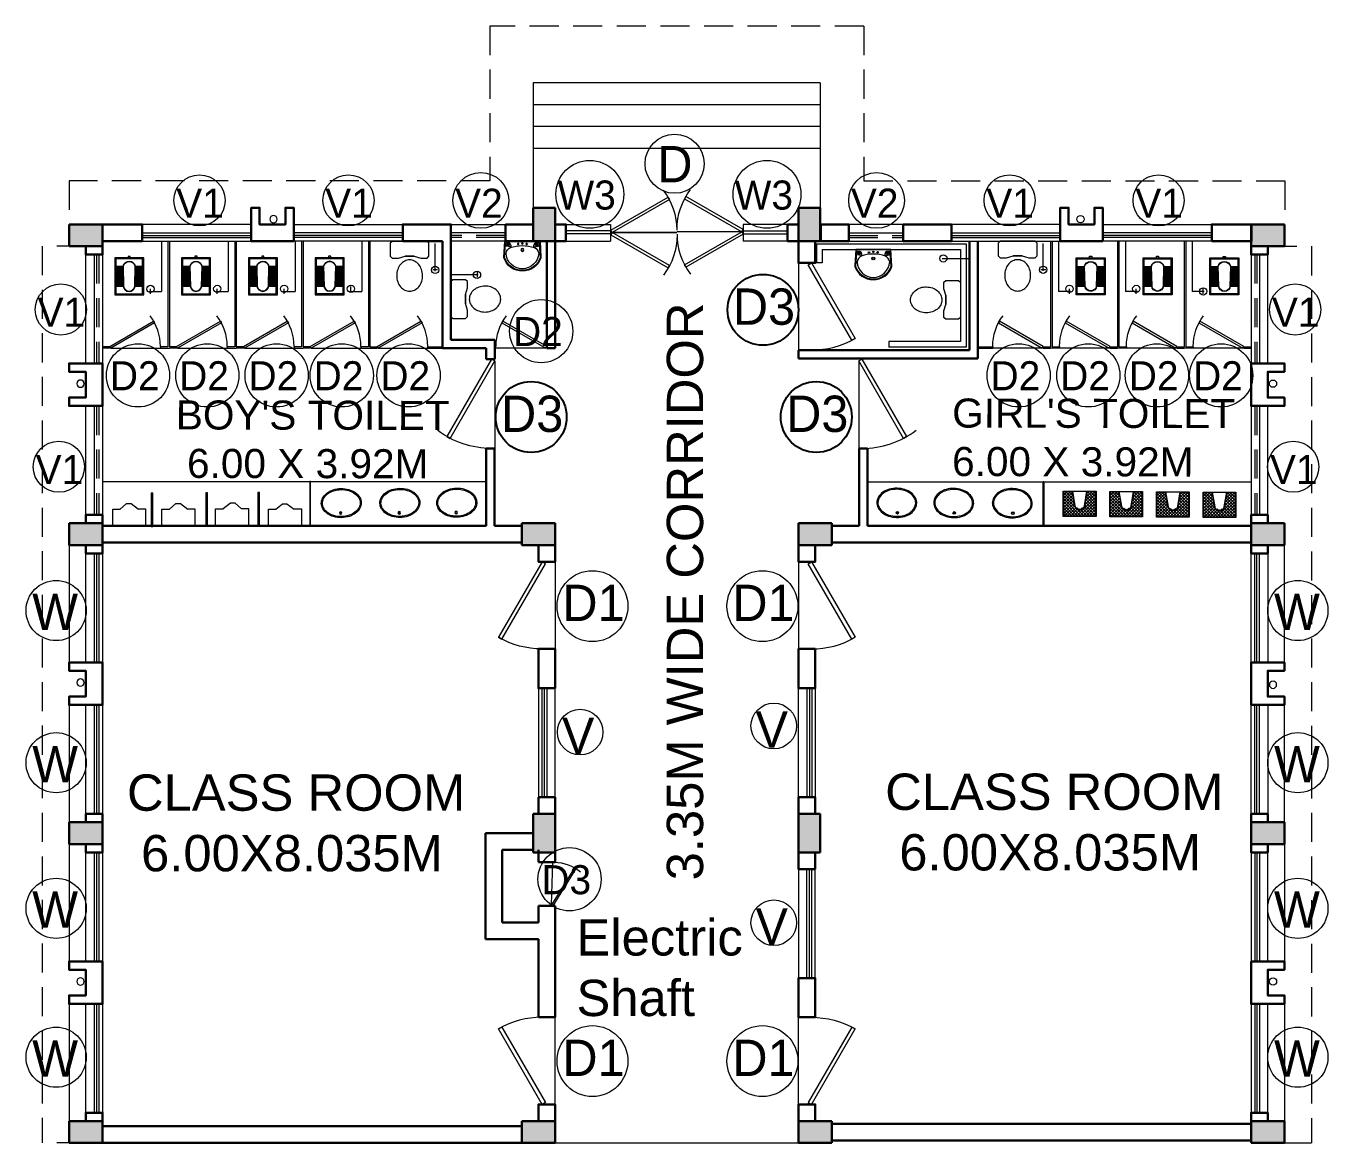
# Model space of a CAD drawing. Header units: millimetres. Extents: x 3614 to 12428, y -844 to 6844.
# Drawn here: x 5246.26 to 5264.18, y -762.79 to -747.41 of the extents above; entities that cross this region are included whole.
import ezdxf

# ---------------------------------------------------------------- set-up
doc = ezdxf.new("R2010")
doc.units = ezdxf.units.MM
doc.header["$LTSCALE"] = 40
doc.header["$MEASUREMENT"] = 0
doc.linetypes.add('DASHED', pattern=[0.75, 0.5, -0.25])
doc.layers.get('0').update_dxf_attribs({"linetype": 'CONTINUOUS', "lineweight": 20})
for name, color, linetype, lineweight in [('CLL LEV.', 15, 'CONTINUOUS', 18), ('Column', 252, 'CONTINUOUS', 30), ('Column Hatch', 253, 'CONTINUOUS', 13), ('CUBICAL TOILET', 160, 'CONTINUOUS', 15), ('Door', 54, 'CONTINUOUS', 18), ('elevation', 7, 'CONTINUOUS', 9), ('EXPANSION JOINT', 248, 'CONTINUOUS', 20), ('Fixture', 44, 'CONTINUOUS', 15), ('Furniture', 13, 'CONTINUOUS', 15), ('Hatch', 42, 'CONTINUOUS', 15), ('Hidden', 30, 'DASHED', 18), ('Railing', 23, 'CONTINUOUS', 18), ('Stair', 1, 'CONTINUOUS', 15), ('TEXT', 7, 'CONTINUOUS', 20), ('Ventilator', 6, 'DASHED', 18), ('Wall', 7, 'CONTINUOUS', 30), ('Window', 150, 'CONTINUOUS', 15), ('Window-Wall', 7, 'CONTINUOUS', 18)]:
    doc.layers.add(name, color=color, linetype=linetype, lineweight=lineweight)
doc.layers.add('RD', color=80, linetype='CONTINUOUS')
doc.styles.add('L120', font='simplex.shx', dxfattribs={"height": 1})
doc.styles.add('STYLE9', font='GOTHIC.TTF')
doc.styles.add('Tabrej.', font='GOTHIC.TTF', dxfattribs={"height": 1})

# ---------------------------------------------------------------- blocks, each defined once
blk = doc.blocks.new('COLUMN 546')
at = {"layer": 'Column Hatch'}
h = blk.add_hatch(color=0, dxfattribs=at)
h.dxf.hatch_style = 1
h.paths.add_polyline_path([(0, 0), (0.3, 0), (0.3, 0.46), (0, 0.46)])
at = {"layer": 'Column'}
for p, q in [((0.3, 0.46), (0, 0.46)), ((0, 0.46), (0, 0)), ((0.3, 0), (0.3, 0.46)), ((0, 0), (0.3, 0))]:
    blk.add_line(p, q, dxfattribs=at)
blk = doc.blocks.new('*U18')
for p, q in [((0, 0), (0, -6)), ((40, 0), (40, -6))]:
    blk.add_line(p, q)
blk.add_lwpolyline([(0, 0), (34.64, 20), (35.52, 18.48), (0.87, -1.52)], close=True)
blk.add_arc((0, 0), 40, 0, 30)
blk = doc.blocks.new('DOOR1')
at = {"layer": 'Door'}
blk.add_line((0, 0), (1.2, 0), dxfattribs=at)
at = {"layer": 'Door', "xscale": 0.0300000000000013, "yscale": 0.0300000000000013, "zscale": 0.0300000000000013}
blk.add_blockref('*U18', (0, 0.18), dxfattribs=at)
blk = doc.blocks.new('RSA CL6')
for p, q in [((5.51, 3.48), (5.51, 7.28)), ((5.91, 3.47), (5.91, 7.28)), ((6.3, 3.46), (6.3, 7.28)), ((6.69, 3.45), (6.69, 7.28)), ((7.09, 3.44), (7.09, 7.28)), ((7.48, 3.43), (7.48, 7.28)), ((7.87, 3.42), (7.87, 7.28)), ((8.27, 3.41), (8.27, 7.28)), ((8.66, 3.4), (8.66, 7.28)), ((9.06, 3.39), (9.06, 7.28)), ((9.45, 3.38), (9.45, 7.28)), ((9.84, 3.37), (9.84, 7.28)), ((10.24, 3.36), (10.24, 7.28)), ((10.63, 3.35), (10.63, 7.28)), ((11.02, 3.34), (11.02, 7.28)), ((11.42, 3.33), (11.42, 7.28)), ((11.81, 3.32), (11.81, 7.28)), ((12.2, 3.31), (12.2, 7.28)), ((12.6, 3.31), (12.6, 7.28)), ((12.99, 3.3), (12.99, 7.28)), ((13.39, 3.29), (13.39, 7.28)), ((13.78, 3.28), (13.78, 7.28)), ((14.17, 3.27), (14.17, 7.28)), ((14.57, 3.26), (14.57, 7.28)), ((14.96, 3.25), (14.96, 7.28)), ((15.35, 3.24), (15.35, 7.28)), ((15.75, 3.23), (15.75, 7.28)), ((16.14, 3.22), (16.14, 7.28)), ((16.14, 7.28), (16.14, 3.22)), ((5.51, -7.28), (5.51, -3.47)), ((5.91, -7.28), (5.91, -3.45)), ((6.3, -7.28), (6.3, -3.44)), ((6.69, -7.28), (6.69, -3.43)), ((7.09, -7.28), (7.09, -3.42)), ((7.48, -7.28), (7.48, -3.41)), ((7.87, -7.28), (7.87, -3.4)), ((8.27, -7.28), (8.27, -3.39)), ((8.66, -7.28), (8.66, -3.38)), ((9.06, -7.28), (9.06, -3.37)), ((9.45, -7.28), (9.45, -3.36)), ((9.84, -7.28), (9.84, -3.34)), ((10.24, -7.28), (10.24, -3.33)), ((10.63, -7.28), (10.63, -3.32)), ((11.02, -7.28), (11.02, -3.31)), ((11.42, -7.28), (11.42, -3.3)), ((11.81, -7.28), (11.81, -3.29)), ((12.2, -7.28), (12.2, -3.28)), ((12.6, -7.28), (12.6, -3.27)), ((12.99, -7.28), (12.99, -3.26)), ((13.39, -7.28), (13.39, -3.24)), ((13.78, -7.28), (13.78, -3.23)), ((14.17, -7.28), (14.17, -3.22)), ((14.57, -7.28), (14.57, -3.21)), ((14.96, -7.28), (14.96, -3.2)), ((15.35, -7.28), (15.35, -3.19)), ((15.75, -7.28), (15.75, -3.18)), ((16.14, -3.17), (16.14, -7.28)), ((16.14, -7.28), (16.14, -3.17))]:
    blk.add_line(p, q)
for points in [[(0.79, 7.87), (20.87, 7.87), (20.87, -7.87), (0.79, -7.87)], [(1.38, 7.28), (20.28, 7.28), (20.28, -7.28), (1.38, -7.28)]]:
    blk.add_lwpolyline(points, close=True)
blk.add_lwpolyline([(0.79, -0.59), (0, -0.59), (0, 0.59), (0.79, 0.59)])
for points in [[(5.51, 3.48), (16.14, 3.22, -0.899983), (16.14, -3.17), (5.54, -3.47, -0.799392)], [(5.53, 3.28), (16.13, 3.02, -0.897689), (16.12, -2.97), (5.56, -3.27, -0.793494), (5.53, 3.28)]]:
    blk.add_lwpolyline(points, format="xyb", close=True)
blk = doc.blocks.new('ENGLISH SHEET')
at = {"layer": 'Fixture'}
for p, q in [((4663.798, 251.204), (4663.773, 251.179)), ((4663.773, 251.179), (4663.773, 250.696)), ((4663.976, 251.204), (4663.798, 251.204)), ((4664.002, 251.179), (4663.976, 251.204)), ((4663.976, 251.001), (4664.002, 251.09)), ((4664.002, 251.09), (4664.002, 251.179)), ((4663.976, 250.874), (4663.976, 251.001)), ((4663.976, 251.001), (4663.976, 250.874)), ((4664.002, 250.785), (4663.976, 250.874)), ((4664.002, 250.696), (4664.002, 250.785)), ((4663.773, 250.696), (4663.798, 250.67)), ((4663.798, 250.67), (4663.976, 250.67)), ((4663.976, 250.67), (4664.002, 250.696))]:
    blk.add_line(p, q, dxfattribs=at)
blk.add_lwpolyline([(4664.459, 250.937, 0.117036), (4664.443, 251.003, 0.104338), (4664.396, 251.063, 0.09029), (4664.321, 251.105, 0.09898), (4664.243, 251.115, 0.08237), (4664.159, 251.101, 0.09029), (4664.09, 251.063, 0.104338), (4664.043, 251.003, 0.117036), (4664.027, 250.937, 0.117036), (4664.043, 250.871, 0.104338), (4664.09, 250.811, 0.09029), (4664.159, 250.773, 0.08237), (4664.243, 250.759, 0.08237), (4664.327, 250.773, 0.09029), (4664.396, 250.811, 0.104338), (4664.443, 250.871, 0.117036)], format="xyb", close=True, dxfattribs=at)
blk = doc.blocks.new('RSA BASIN 9')
for points in [[(-0.1, -16.2, 0.340881), (10.04, -9, 0.074195), (10.06, -8.89), (9.53, 0), (-9.54, 0), (-10.02, -8.77, 0.082611), (-9.96, -9.15, 0.330812), (-0.1, -16.2)], [(0, -15.03, 0.391482), (8.86, -6.67, 0.252869), (6.53, -3.51, 0.087242), (0.02, -2.46, 0.079484), (-6.53, -3.51, 0.2542), (-8.82, -6.67, 0.39026), (0, -15.03)], [(-8.57, -1.96, -0.907437), (-8.45, -1.81), (-7.52, -2.57, -0.907437), (-7.64, -2.72)], [(-8.2, -1.64, -0.907437), (-8.07, -1.49), (-7.14, -2.25, -0.907437), (-7.27, -2.4)], [(-7.82, -1.32, -0.907437), (-7.7, -1.17), (-6.77, -1.93, -0.907437), (-6.89, -2.08)], [(7.82, -1.32, 0.907437), (7.7, -1.17), (6.77, -1.93, 0.907437), (6.89, -2.08)], [(8.2, -1.64, 0.907437), (8.07, -1.49), (7.14, -2.25, 0.907437), (7.27, -2.4)], [(8.57, -1.96, 0.907437), (8.45, -1.81), (7.52, -2.57, 0.907437), (7.64, -2.72)]]:
    blk.add_lwpolyline(points, format="xyb", close=True)
for points in [[(-5.93, -3.31), (-6.16, -2.95, -0.183787), (-6.22, -2.68, 0.126662), (-6.25, -2.43), (-6.59, -1.44, 0.35453), (-7.05, -0.98), (-8.75, -0.98, 0.414214), (-9.14, -1.37), (-9.56, -9.09, 0.329849), (-0.07, -15.81, 0.338736), (9.65, -8.94, 0.075632), (9.66, -8.82), (9.14, -1.37, 0.414214), (8.75, -0.98), (7.05, -0.98, 0.35453), (6.59, -1.44), (6.25, -2.43, 0.126662), (6.22, -2.68, -0.183787), (6.16, -2.95), (5.93, -3.31)], [(-6.18, -3.39), (-6.24, -3.29, 0.220542), (-6.52, -3.11), (-8.75, -2.78, -0.361119), (-9.19, -2.35)], [(6.18, -3.39), (6.24, -3.29, -0.220542), (6.52, -3.11), (8.75, -2.78, 0.358803), (9.21, -2.33, 0.358803)]]:
    blk.add_lwpolyline(points, format="xyb")
for centre, radius in [((-2.35, -1.56), 0.399), ((0, -4.82), 0.771), ((0, -4.82), 0.602), ((0, -1.23), 0.399), ((2.28, -1.51), 0.399)]:
    blk.add_circle(centre, radius)
blk = doc.blocks.new('VENT 2')
at = {"layer": 'Ventilator', "linetype": 'Continuous', "ltscale": 0.02}
for p, q in [((0, 0.182), (1.5, 0.182)), ((0, 0.152), (1.5, 0.152))]:
    blk.add_line(p, q, dxfattribs=at)
at = {"layer": 'Window-Wall'}
for p, q in [((0, 0.23), (1.5, 0.23)), ((0, 0), (0, 0.23)), ((1.5, 0.23), (1.5, 0)), ((0, 0.115), (1.5, 0.115)), ((1.5, 0), (0, 0))]:
    blk.add_line(p, q, dxfattribs=at)
blk = doc.blocks.new('RSA BASIN 2')
for points in [[(10.67, -8.12, 0.12976), (9.97, -5.22, 0.106426), (7.61, -2.47, 0.084431), (4.27, -0.72, 0.073534), (0, 0, 0.073534), (-4.29, -0.55, 0.084431), (-7.7, -2.16, 0.106426), (-10.17, -4.82, 0.12976), (-10.98, -7.69, 0.12976), (-10.28, -10.59, 0.106426), (-7.92, -13.34, 0.084431), (-4.58, -15.09, 0.073534), (-0.31, -15.81, 0.073534), (3.98, -15.26, 0.084431), (7.39, -13.64, 0.106426), (9.85, -10.99, 0.12976)], [(10.08, -7.9, 0.119977), (9.45, -5.5, 0.106426), (7.25, -2.94, 0.084431), (4.08, -1.28, 0.073534), (-0.01, -0.59, 0.073534), (-4.13, -1.12, 0.084431), (-7.36, -2.65, 0.106426), (-9.66, -5.12, 0.12976), (-10.39, -7.7, 0.009633), (-10.39, -7.9, 0.119977), (-9.76, -10.31, 0.106426), (-7.57, -12.87, 0.084431), (-4.4, -14.53, 0.073534), (-0.3, -15.22, 0.073534), (3.82, -14.69, 0.084431), (7.05, -13.16, 0.106426), (9.35, -10.69, 0.12976), (10.08, -8.11, 0.009633)]]:
    blk.add_lwpolyline(points, format="xyb", close=True)
for radius in [0.7, 0.479]:
    blk.add_circle((-0.47, -2.53), radius)
blk = doc.blocks.new('Urinal 1')
for p, q in [((0, 9), (9, 9)), ((0, 9), (0, -9)), ((9, 9), (9, 5)), ((12, 1), (9, 5)), ((12, -1.5), (12, 1)), ((9, -5), (12, -1.5)), ((9, -9), (9, -5)), ((0, -9), (9, -9))]:
    blk.add_line(p, q)
blk = doc.blocks.new('*X5')
at = {"color": 0}
for p, q in [((705, 323), (943, 561)), ((705, 365), (900, 561)), ((705, 408), (858, 561)), ((705, 450), (815, 561)), ((705, 493), (773, 561)), ((705, 535), (730, 561)), ((854, 419), (712, 561)), ((866, 449), (755, 561)), ((888, 469), (797, 561)), ((921, 479), (839, 561)), ((1145, 298), (882, 561)), ((899, 474), (985, 561)), ((1145, 340), (924, 561)), ((944, 477), (1027, 561)), ((1145, 383), (967, 561)), ((971, 462), (1070, 561)), ((990, 438), (1112, 561)), ((998, 404), (1145, 551)), ((1145, 425), (1009, 561)), ((1145, 467), (1051, 561)), ((1145, 510), (1094, 561)), ((1145, 552), (1136, 561)), ((848, 383), (705, 526)), ((842, 346), (705, 483)), ((835, 310), (705, 441)), ((705, 280), (858, 434)), ((829, 274), (705, 398)), ((705, 238), (847, 381)), ((1145, 255), (999, 401)), ((1004, 368), (1145, 508)), ((1011, 332), (1145, 466)), ((1017, 295), (1145, 423)), ((1023, 259), (1145, 381)), ((823, 237), (705, 356)), ((798, 221), (705, 314)), ((755, 221), (705, 271)), ((713, 221), (705, 229)), ((730, 221), (839, 330)), ((772, 221), (830, 279)), ((815, 221), (822, 228)), ((1137, 221), (1007, 350)), ((1095, 221), (1016, 299)), ((1052, 221), (1024, 248)), ((1029, 223), (1145, 339)), ((1069, 221), (1145, 296)), ((1112, 221), (1145, 254))]:
    blk.add_line(p, q, dxfattribs=at)
blk = doc.blocks.new('RSA CL7')
blk.add_lwpolyline([(8.86, 0), (-8.86, 0), (-8.86, -13.78), (-3.94, -13.78), (3.94, -13.78), (8.86, -13.78)], close=True)
blk.add_lwpolyline([(-4.1, -13.58), (-2.78, -5.72, -0.835943), (2.8, -5.76), (4.1, -13.58), (8.66, -13.58), (8.66, -0.2), (-8.66, -0.2), (-8.66, -13.58)], format="xyb", close=True)
blk.add_lwpolyline([(-3.94, -13.78), (-2.59, -5.75, -0.835548), (2.61, -5.79), (3.94, -13.78)], format="xyb")
for centre, start, end in [((-1.41, -4.14), 207.2135, 40.95643), ((-0.03, -3.6), 185.89987, 355.82489), ((1.47, -4.14), 140.99617, 329.34676)]:
    blk.add_arc(centre, 0.493, start, end)
at = {"xscale": 0.0393714285714286, "yscale": 0.0393714285714286, "zscale": 0.0393714285714286}
blk.add_blockref('*X5', (-36.41, -22.27), dxfattribs=at)
blk = doc.blocks.new('Door - Left Hung 36 in.')
at = {"layer": 'Door'}
blk.add_line((0.75, -1.3), (35.93, -1.3), dxfattribs=at)
blk.add_lwpolyline([(0.75, -1.3), (0, 0), (31.18, 18), (31.93, 16.7)], close=True, dxfattribs=at)
blk.add_arc((0, 0), 36, 0, 37.3101, dxfattribs=at)
blk = doc.blocks.new('SHAFT2')
at = {"layer": 'Fixture'}
blk.add_circle((0.302, 0.307), 0.05, dxfattribs=at)
at = {"layer": 'Wall'}
blk.add_lwpolyline([(0, 0.585), (0.46, 0.585), (0.46, 0.47), (0.23, 0.47), (0.23, 0.115), (0.46, 0.115), (0.46, 0), (0, 0), (0, 0.585)], dxfattribs=at)
blk = doc.blocks.new('WINDOW 1')
at = {"layer": 'CLL LEV.'}
for p, q in [((-0.115, -0.23), (-0.115, -0.46)), ((1.615, -0.23), (1.615, -0.46)), ((-0.115, -0.46), (1.615, -0.46))]:
    blk.add_line(p, q, dxfattribs=at)
at = {"layer": 'Window'}
for p, q in [((0, -0.051), (1.5, -0.051)), ((0, -0.081), (1.5, -0.081))]:
    blk.add_line(p, q, dxfattribs=at)
at = {"layer": 'Window-Wall'}
for p, q in [((0, 0), (1.5, 0)), ((0, -0.23), (0, 0)), ((1.5, 0), (1.5, -0.23)), ((0, -0.115), (1.5, -0.115)), ((1.5, -0.23), (0, -0.23))]:
    blk.add_line(p, q, dxfattribs=at)
blk = doc.blocks.new('COLM 530')
at = {"layer": 'Column Hatch'}
h = blk.add_hatch(color=0, dxfattribs=at)
h.dxf.hatch_style = 1
h.paths.add_polyline_path([(5443.518, -633.795), (5443.218, -633.795), (5443.218, -634.325), (5443.518, -634.325)])
at = {"layer": 'Column'}
for p, q in [((5443.518, -633.795), (5443.218, -633.795)), ((5443.218, -633.795), (5443.218, -634.325)), ((5443.518, -634.325), (5443.518, -633.795)), ((5443.218, -634.325), (5443.518, -634.325))]:
    blk.add_line(p, q, dxfattribs=at)
blk = doc.blocks.new('DDDD')
at = {"layer": 'TEXT', "color": 3, "ltscale": 0.2}
blk.add_circle((2085.909, -1030.934), 0.488, dxfattribs=at)
at = {"layer": 'TEXT', "color": 3, "style": 'STYLE9'}
blk.add_text('D1', height=0.5, dxfattribs=at).set_placement((2085.496, -1031.139))
blk = doc.blocks.new('DDDDDDDDDDDDDDDDDDD')
at = {"layer": 'TEXT', "color": 3, "ltscale": 0.2}
blk.add_circle((2116.533, -1078.751), 0.406, dxfattribs=at)
at = {"layer": 'TEXT', "color": 3, "style": 'STYLE9'}
blk.add_text('D', height=0.5, dxfattribs=at).set_placement((2116.297, -1079.006))
blk = doc.blocks.new('d2')
at = {"layer": 'TEXT', "color": 3, "ltscale": 0.2}
blk.add_circle((5437.77, -664.817), 0.435, dxfattribs=at)
at = {"layer": 'TEXT', "color": 3, "style": 'STYLE9'}
blk.add_text('D2', height=0.4, dxfattribs=at).set_placement((5437.383, -665.022))
blk = doc.blocks.new('shaft dooerr')
at = {"layer": 'TEXT', "color": 3, "ltscale": 0.2}
blk.add_circle((5444.341, -671.654), 0.435, dxfattribs=at)
at = {"layer": 'TEXT', "color": 3, "style": 'STYLE9'}
blk.add_text('D3', height=0.4, dxfattribs=at).set_placement((5443.954, -671.86))
blk = doc.blocks.new('W')
at = {"layer": 'TEXT', "color": 3}
blk.add_circle((2080.863, -1087.688), 0.414, dxfattribs=at)
at = {"layer": 'TEXT', "color": 3, "style": 'STYLE9'}
blk.add_text('W', height=0.5, dxfattribs=at).set_placement((2080.534, -1087.956))
blk = doc.blocks.new('VVV')
at = {"layer": 'TEXT', "color": 3, "ltscale": 0.2}
blk.add_circle((2082.528, -1073.943), 0.314, dxfattribs=at)
at = {"layer": 'TEXT', "color": 3, "style": 'STYLE9'}
blk.add_text('V', height=0.5, dxfattribs=at).set_placement((2082.277, -1074.243))
blk = doc.blocks.new('BACK WIN')
at = {"layer": 'TEXT', "color": 3, "ltscale": 0.2}
blk.add_circle((5446.434, -662.172), 0.467, dxfattribs=at)
at = {"layer": 'TEXT', "color": 3, "style": 'STYLE9'}
blk.add_text('W3', height=0.4, dxfattribs=at).set_placement((5445.99, -662.382))
blk = doc.blocks.new('VENT TOILET')
at = {"layer": 'TEXT', "color": 3, "ltscale": 0.2}
blk.add_circle((5438.623, -662.256), 0.352, dxfattribs=at)
at = {"layer": 'TEXT', "color": 3, "style": 'STYLE9'}
blk.add_text('V1', height=0.4, dxfattribs=at).set_placement((5438.303, -662.494))
blk = doc.blocks.new('STAAFF VENT')
at = {"layer": 'TEXT', "color": 3, "ltscale": 0.2}
blk.add_circle((5442.495, -662.256), 0.384, dxfattribs=at)
at = {"layer": 'TEXT', "color": 3, "style": 'STYLE9'}
blk.add_text('V2', height=0.4, dxfattribs=at).set_placement((5442.142, -662.494))

msp = doc.modelspace()

# ---------------------------------------------------------------- linework, layer by layer
at = {"ltscale": 0.05}
for p, q in [((5253.5455, -751.8465), (5253.4305, -751.8465)), ((5253.5453, -758.9207), (5253.5453, -758.9207))]:
    msp.add_line(p, q, dxfattribs=at)
at = {"layer": 'CLL LEV.'}
for p, q in [((5247.0853, -750.4422), (5246.8553, -750.4422)), ((5247.0853, -752.1722), (5246.8553, -752.1722)), ((5263.3553, -752.1722), (5263.5853, -752.1722)), ((5247.0853, -752.5272), (5246.8553, -752.5272)), ((5263.3553, -752.5272), (5263.5853, -752.5272)), ((5247.0853, -754.2572), (5246.8553, -754.2572))]:
    msp.add_line(p, q, dxfattribs=at)
at = {"layer": 'CUBICAL TOILET', "ltscale": 0.01}
for p, q in [((5248.2153, -750.3722), (5248.2153, -751.8275)), ((5248.2353, -750.3722), (5248.2353, -751.8275)), ((5249.1353, -750.3718), (5249.1353, -751.8271)), ((5249.1553, -750.3718), (5249.1553, -751.8271)), ((5250.0553, -750.3713), (5250.0553, -751.8266)), ((5250.0753, -750.3713), (5250.0753, -751.8266)), ((5250.9753, -750.3709), (5250.9753, -751.8262)), ((5250.9953, -750.3709), (5250.9953, -751.8262)), ((5260.3653, -750.3713), (5260.3653, -751.8266)), ((5260.3853, -750.3713), (5260.3853, -751.8266)), ((5261.2853, -750.3718), (5261.2853, -751.8271)), ((5261.3053, -750.3718), (5261.3053, -751.8271)), ((5262.2053, -750.3722), (5262.2053, -751.8275)), ((5262.2253, -750.3722), (5262.2253, -751.8275)), ((5247.4153, -751.8279), (5247.3153, -751.8279)), ((5247.4153, -751.8479), (5247.3153, -751.8479)), ((5247.4153, -751.8279), (5247.4153, -751.8479)), ((5248.2153, -751.8275), (5248.1117, -751.8275)), ((5248.1117, -751.8275), (5248.1117, -751.8475)), ((5248.1117, -751.8475), (5248.2353, -751.8475)), ((5248.3353, -751.8275), (5248.2353, -751.8275)), ((5248.3353, -751.8475), (5248.2353, -751.8475)), ((5248.3353, -751.8275), (5248.3353, -751.8475)), ((5249.1353, -751.8271), (5249.0317, -751.8271)), ((5249.0317, -751.8271), (5249.0317, -751.8471)), ((5249.0317, -751.8471), (5249.1553, -751.8471)), ((5249.2553, -751.8271), (5249.1553, -751.8271)), ((5249.2553, -751.8471), (5249.1553, -751.8471)), ((5249.2553, -751.8271), (5249.2553, -751.8471)), ((5250.0553, -751.8266), (5249.9517, -751.8266)), ((5249.9517, -751.8266), (5249.9517, -751.8466)), ((5249.9517, -751.8466), (5250.0753, -751.8466)), ((5250.1753, -751.8266), (5250.0753, -751.8266)), ((5250.1753, -751.8466), (5250.0753, -751.8466)), ((5250.1753, -751.8266), (5250.1753, -751.8466)), ((5250.9753, -751.8262), (5250.8717, -751.8262)), ((5250.8717, -751.8262), (5250.8717, -751.8462)), ((5250.8717, -751.8462), (5251.0953, -751.8462)), ((5250.9953, -751.8262), (5251.0953, -751.8262)), ((5251.0953, -751.8262), (5251.0953, -751.8462)), ((5251.7907, -751.8266), (5251.9955, -751.8266)), ((5251.7907, -751.8266), (5251.7907, -751.8466)), ((5251.7907, -751.8466), (5251.9955, -751.8466)), ((5259.365, -751.8266), (5259.5699, -751.8266)), ((5259.365, -751.8466), (5259.5699, -751.8466)), ((5259.5699, -751.8266), (5259.5699, -751.8466)), ((5260.2653, -751.8266), (5260.3653, -751.8266)), ((5260.2653, -751.8266), (5260.2653, -751.8466)), ((5260.2653, -751.8466), (5260.3653, -751.8466)), ((5260.4889, -751.8466), (5260.3653, -751.8466)), ((5260.3853, -751.8266), (5260.4889, -751.8266)), ((5260.4889, -751.8266), (5260.4889, -751.8466)), ((5261.1853, -751.8271), (5261.2853, -751.8271)), ((5261.1853, -751.8271), (5261.1853, -751.8471)), ((5261.1853, -751.8471), (5261.2853, -751.8471)), ((5261.4089, -751.8471), (5261.2853, -751.8471)), ((5261.3053, -751.8271), (5261.4089, -751.8271)), ((5261.4089, -751.8271), (5261.4089, -751.8471)), ((5262.1053, -751.8275), (5262.2053, -751.8275)), ((5262.1053, -751.8275), (5262.1053, -751.8475)), ((5262.1053, -751.8475), (5262.2053, -751.8475)), ((5262.3289, -751.8475), (5262.2053, -751.8475)), ((5262.2253, -751.8275), (5262.3289, -751.8275)), ((5262.3289, -751.8275), (5262.3289, -751.8475)), ((5263.0253, -751.8275), (5263.1253, -751.8275)), ((5263.0253, -751.8275), (5263.0253, -751.8475)), ((5263.0253, -751.8475), (5263.1253, -751.8475))]:
    msp.add_line(p, q, dxfattribs=at)
at = {"layer": 'CUBICAL TOILET', "ltscale": 0.05}
for points in [[(5250.1779, -753.6827), (5250.1675, -753.6827), (5250.1675, -754.2922), (5250.1779, -754.2922)], [(5260.2627, -753.6827), (5260.2731, -753.6827), (5260.2731, -754.2922), (5260.2627, -754.2922)]]:
    msp.add_lwpolyline(points, close=True, dxfattribs=at)
at = {"layer": 'Door'}
msp.add_line((5256.1335, -750.2459), (5254.314, -750.2564), dxfattribs=at)
at = {"layer": 'EXPANSION JOINT', "linetype": 'ByBlock', "ltscale": 0.05}
msp.add_line((5253.5453, -762.7872), (5256.8953, -762.7872), dxfattribs=at)
at = {"layer": 'Fixture', "ltscale": 0.05}
for p, q in [((5247.3153, -753.6832), (5252.5954, -753.6823)), ((5257.8452, -753.6844), (5263.1253, -753.6844))]:
    msp.add_line(p, q, dxfattribs=at)
for points in [[(5248.0095, -753.8425), (5247.986, -753.8425), (5247.986, -754.2996), (5248.0095, -754.2996)], [(5248.7609, -753.8376), (5248.7374, -753.8376), (5248.7374, -754.2947), (5248.7609, -754.2947)], [(5249.4759, -753.8351), (5249.4524, -753.8351), (5249.4524, -754.2922), (5249.4759, -754.2922)]]:
    msp.add_lwpolyline(points, close=True, dxfattribs=at)
at = {"layer": 'Furniture', "ltscale": 0.05}
for p, q in [((5248.1253, -750.3735), (5248.1252, -751.0663)), ((5249.0453, -750.3731), (5249.0452, -751.0658)), ((5249.9653, -750.3726), (5249.9652, -751.0654)), ((5250.8853, -750.3722), (5250.8852, -751.065)), ((5251.8944, -750.7857), (5251.8944, -750.4072)), ((5260.2645, -750.7824), (5260.2645, -750.4038)), ((5260.4753, -750.3726), (5260.4754, -751.0654)), ((5261.3953, -750.3731), (5261.3954, -751.0658)), ((5262.3153, -750.3722), (5262.3154, -751.065)), ((5258.8738, -750.6109), (5259.2523, -750.6109)), ((5251.9285, -750.7699), (5251.8602, -750.7699)), ((5252.4861, -750.8363), (5252.1076, -750.8363)), ((5252.4703, -750.8021), (5252.4703, -750.8704)), ((5260.2987, -750.7665), (5260.2304, -750.7665)), ((5247.9594, -751.0663), (5248.1252, -751.0663)), ((5247.9752, -751.0991), (5247.9752, -751.0308)), ((5248.8794, -751.0658), (5249.0452, -751.0658)), ((5248.8952, -751.0987), (5248.8952, -751.0304)), ((5249.7994, -751.0654), (5249.9652, -751.0654)), ((5249.8152, -751.0982), (5249.8152, -751.0299)), ((5250.7194, -751.065), (5250.8852, -751.065)), ((5250.7352, -751.0641), (5250.7352, -750.9958)), ((5260.6412, -751.0654), (5260.4754, -751.0654)), ((5260.6254, -751.0982), (5260.6254, -751.0299)), ((5261.5612, -751.0658), (5261.3954, -751.0658)), ((5261.5454, -751.0987), (5261.5454, -751.0304)), ((5262.4812, -751.065), (5262.3154, -751.065)), ((5262.4654, -751.0991), (5262.4654, -751.0308))]:
    msp.add_line(p, q, dxfattribs=at)
for centre in [(5258.8897, -750.6109), (5260.2645, -750.7665), (5251.8944, -750.7699), (5252.4703, -750.8363), (5247.9752, -751.0313), (5248.8952, -751.0308), (5249.8152, -751.0304), (5250.7352, -751.03), (5260.6254, -751.0304), (5261.5454, -751.0308), (5262.4654, -751.065)]:
    msp.add_circle(centre, 0.05, dxfattribs=at)
at = {"layer": 'Hidden', "ltscale": 0.02}
for p, q in [((5257.7952, -747.4122), (5252.6453, -747.4122)), ((5252.6453, -747.4122), (5252.6453, -749.5422)), ((5257.7952, -747.4122), (5257.7953, -749.5422)), ((5252.6453, -749.5422), (5246.8553, -749.5422)), ((5246.8553, -749.5422), (5246.8553, -750.1422)), ((5257.7953, -749.5422), (5263.5922, -749.5422)), ((5263.5922, -749.5422), (5263.5922, -750.1443)), ((5247.0853, -750.4422), (5246.4853, -750.4422)), ((5246.4853, -750.4422), (5246.4853, -762.7872)), ((5263.3553, -750.4443), (5263.9553, -750.4443)), ((5263.9553, -750.4443), (5263.9553, -762.7872)), ((5247.0853, -762.7872), (5246.4853, -762.7872))]:
    msp.add_line(p, q, dxfattribs=at)
at = {"layer": 'Hidden', "ltscale": 0.05}
msp.add_line((5263.3553, -762.7872), (5263.9553, -762.7872), dxfattribs=at)
at = {"layer": 'Railing', "ltscale": 0.05}
for p, q in [((5257.1431, -750.4096), (5259.2045, -750.4099)), ((5257.1431, -750.4096), (5257.1431, -750.6717)), ((5257.2231, -750.4896), (5259.1245, -750.4899)), ((5257.2231, -750.4896), (5257.2231, -750.6717)), ((5259.1245, -750.4899), (5259.1245, -751.7526)), ((5259.2045, -750.4099), (5259.2045, -751.8326)), ((5257.2231, -750.6717), (5257.1431, -750.6717)), ((5259.1245, -751.7526), (5258.1373, -751.7526)), ((5258.1373, -751.7526), (5258.1373, -751.8326)), ((5259.2045, -751.8326), (5258.1373, -751.8326))]:
    msp.add_line(p, q, dxfattribs=at)
at = {"layer": 'RD', "ltscale": 0.2}
for centre in [(5256.4069, -751.3188), (5253.2158, -752.7939), (5257.1402, -752.7939)]:
    msp.add_circle(centre, 0.4884, dxfattribs=at)
at = {"layer": 'Stair', "ltscale": 0.05}
for p, q in [((5257.1952, -748.1962), (5253.2453, -748.1962)), ((5253.2453, -748.1962), (5253.2453, -750.1662)), ((5257.1952, -748.1962), (5257.1953, -750.1662)), ((5257.1953, -748.4962), (5253.2453, -748.4962)), ((5257.1953, -748.7962), (5253.2453, -748.7962)), ((5257.1953, -749.0962), (5253.2453, -749.0962))]:
    msp.add_line(p, q, dxfattribs=at)
at = {"layer": 'Ventilator', "ltscale": 0.02}
for p, q in [((5252.8603, -750.2943), (5252.1103, -750.2943)), ((5252.8603, -750.3243), (5252.1103, -750.3243)), ((5257.5872, -750.2943), (5258.3372, -750.2943)), ((5257.5872, -750.3243), (5258.3372, -750.3243)), ((5247.2343, -750.5572), (5247.2343, -752.0572)), ((5247.2643, -750.5572), (5247.2643, -752.0572)), ((5263.1763, -750.5572), (5263.1763, -752.0572)), ((5263.2063, -750.5572), (5263.2063, -752.0572)), ((5247.2343, -752.6422), (5247.2343, -754.1422)), ((5247.2643, -752.6422), (5247.2643, -754.1422)), ((5263.1763, -752.6422), (5263.1763, -754.1422)), ((5263.2063, -752.6422), (5263.2063, -754.1422))]:
    msp.add_line(p, q, dxfattribs=at)
at = {"layer": 'Wall', "ltscale": 0.05}
for p, q in [((5251.9955, -751.8466), (5251.9953, -750.3722)), ((5253.4303, -750.3722), (5253.4305, -751.8465)), ((5253.5453, -750.3722), (5253.5455, -751.8465)), ((5259.25, -751.8726), (5259.2503, -750.3738)), ((5259.365, -751.9876), (5259.3653, -750.3738)), ((5252.7155, -751.7315), (5252.1105, -751.7316)), ((5252.7156, -751.9974), (5252.7155, -751.7331)), ((5252.5951, -751.8465), (5251.9955, -751.8466)), ((5252.5951, -751.9974), (5252.5951, -751.8465)), ((5253.4305, -751.8465), (5253.5455, -751.8465)), ((5256.8953, -751.8722), (5259.25, -751.8726)), ((5256.8953, -751.8722), (5256.8953, -751.9872)), ((5252.7156, -751.9974), (5252.5951, -751.9974)), ((5256.8953, -751.9872), (5259.365, -751.9876)), ((5252.5955, -754.2922), (5252.5953, -753.2267)), ((5252.7103, -753.2267), (5252.5953, -753.2267)), ((5252.7105, -754.2922), (5252.7103, -753.2267)), ((5257.7301, -754.2918), (5257.7303, -753.2267)), ((5257.7303, -753.2267), (5257.8453, -753.2267)), ((5257.8451, -754.2922), (5257.8453, -753.2267)), ((5257.7301, -754.2918), (5257.3553, -754.2918))]:
    msp.add_line(p, q, dxfattribs=at)
at = {"layer": 'Wall'}
for p, q in [((5253.3153, -750.3722), (5253.5453, -750.3722)), ((5252.5955, -754.2922), (5247.3153, -754.2922)), ((5253.0853, -754.2922), (5252.7105, -754.2922)), ((5263.1253, -754.2922), (5257.8451, -754.2922)), ((5253.0853, -754.5222), (5247.3153, -754.5222)), ((5263.1253, -754.5222), (5257.3553, -754.5222)), ((5252.5853, -758.5222), (5252.5853, -759.9822)), ((5253.2453, -758.5222), (5252.5853, -758.5222)), ((5252.8153, -758.7522), (5252.8153, -759.7522)), ((5253.2453, -758.7522), (5252.8153, -758.7522)), ((5253.3153, -758.9207), (5253.3153, -758.7522)), ((5253.5453, -758.9207), (5253.5453, -758.7522)), ((5253.5453, -758.9207), (5253.3153, -758.9207)), ((5253.3153, -759.5222), (5253.5453, -759.5222)), ((5253.3153, -759.7522), (5253.3153, -759.5222)), ((5253.5453, -759.8672), (5253.5453, -759.5222)), ((5252.8153, -759.7522), (5253.3153, -759.7522)), ((5257.3553, -762.5222), (5263.1253, -762.5222)), ((5253.0853, -762.5572), (5247.3153, -762.5572)), ((5253.0853, -762.7872), (5247.3153, -762.7872)), ((5257.3553, -762.7522), (5263.1253, -762.7522))]:
    msp.add_line(p, q, dxfattribs=at)
at = {"layer": 'Wall', "ltscale": 0.05}
for points in [[(5247.8628, -750.3726), (5247.3153, -750.3726), (5247.3153, -750.1422), (5247.8628, -750.1422)], [(5252.8603, -750.1422), (5253.2453, -750.1422), (5253.2453, -750.3722), (5252.8603, -750.3722)], [(5253.5453, -750.1422), (5253.6953, -750.1422), (5253.6953, -750.3743), (5253.5453, -750.3743)], [(5256.8953, -750.1422), (5256.7453, -750.1422), (5256.7453, -750.3743), (5256.8953, -750.3743)], [(5257.5872, -750.1422), (5257.2022, -750.1422), (5257.2022, -750.3722), (5257.5872, -750.3722)], [(5258.3372, -750.3722), (5258.9996, -750.3722), (5258.9996, -750.1426), (5258.3372, -750.1426)], [(5262.5846, -750.3726), (5263.1322, -750.3726), (5263.1322, -750.1422), (5262.5846, -750.1422)]]:
    msp.add_lwpolyline(points, close=True, dxfattribs=at)
msp.add_lwpolyline([(5252.1105, -751.7316), (5252.1103, -750.1422), (5251.4478, -750.1422), (5251.4478, -750.3726), (5251.9953, -750.3726), (5251.9953, -750.3722)], dxfattribs=at)
at = {"layer": 'Wall'}
for points in [[(5247.0853, -750.4422), (5247.0853, -750.5572), (5247.3153, -750.5572), (5247.3153, -750.4422), (5247.0853, -750.4422)], [(5247.0853, -750.5572), (5247.0853, -750.4422), (5247.3153, -750.4422), (5247.3153, -750.5572), (5247.0853, -750.5572)], [(5257.1253, -750.3743), (5256.8953, -750.3743), (5256.8953, -750.6722), (5257.1253, -750.6722), (5257.1253, -750.3743)], [(5263.3553, -750.4422), (5263.3553, -750.5572), (5263.1253, -750.5572), (5263.1253, -750.4422), (5263.3553, -750.4422)], [(5263.3553, -750.5572), (5263.3553, -750.4422), (5263.1253, -750.4422), (5263.1253, -750.5572), (5263.3553, -750.5572)], [(5247.0853, -754.2572), (5247.0853, -754.1422), (5247.3153, -754.1422), (5247.3153, -754.2572), (5247.0853, -754.2572)], [(5263.3553, -754.2572), (5263.3553, -754.1422), (5263.1253, -754.1422), (5263.1253, -754.2572), (5263.3553, -754.2572)], [(5247.0853, -754.5572), (5247.0853, -754.6722), (5247.3153, -754.6722), (5247.3153, -754.5572), (5247.0853, -754.5572)], [(5247.0853, -754.6722), (5247.0853, -754.5572), (5247.3153, -754.5572), (5247.3153, -754.6722), (5247.0853, -754.6722)], [(5253.3153, -754.5572), (5253.5453, -754.5572), (5253.5453, -754.7872), (5253.3153, -754.7872), (5253.3153, -754.5572)], [(5257.1253, -754.5572), (5256.8953, -754.5572), (5256.8953, -754.7872), (5257.1253, -754.7872), (5257.1253, -754.5572)], [(5263.3553, -754.5572), (5263.3553, -754.6722), (5263.1253, -754.6722), (5263.1253, -754.5572), (5263.3553, -754.5572)], [(5253.3153, -755.9872), (5253.5453, -755.9872), (5253.5453, -756.5272), (5253.3153, -756.5272), (5253.3153, -755.9872)], [(5257.1253, -755.9872), (5256.8953, -755.9872), (5256.8953, -756.5272), (5257.1253, -756.5272), (5257.1253, -755.9872)], [(5253.3153, -758.0272), (5253.5453, -758.0272), (5253.5453, -758.2572), (5253.3153, -758.2572), (5253.3153, -758.0272)], [(5257.1253, -758.0272), (5256.8953, -758.0272), (5256.8953, -758.2572), (5257.1253, -758.2572), (5257.1253, -758.0272)], [(5247.0853, -758.3722), (5247.0853, -758.2572), (5247.3153, -758.2572), (5247.3153, -758.3722), (5247.0853, -758.3722)], [(5263.3553, -758.3722), (5263.3553, -758.2572), (5263.1253, -758.2572), (5263.1253, -758.3722), (5263.3553, -758.3722)], [(5263.3553, -758.2572), (5263.3553, -758.3722), (5263.1253, -758.3722), (5263.1253, -758.2572), (5263.3553, -758.2572)], [(5247.0853, -758.6722), (5247.0853, -758.7872), (5247.3153, -758.7872), (5247.3153, -758.6722), (5247.0853, -758.6722)], [(5247.0853, -758.7872), (5247.0853, -758.6722), (5247.3153, -758.6722), (5247.3153, -758.7872), (5247.0853, -758.7872)], [(5263.3553, -758.6722), (5263.3553, -758.7872), (5263.1253, -758.7872), (5263.1253, -758.6722), (5263.3553, -758.6722)], [(5263.3553, -758.7872), (5263.3553, -758.6722), (5263.1253, -758.6722), (5263.1253, -758.7872), (5263.3553, -758.7872)], [(5257.1253, -759.0172), (5256.8953, -759.0172), (5256.8953, -758.7872), (5257.1253, -758.7872), (5257.1253, -759.0172)], [(5252.5853, -759.9822), (5253.3153, -759.9822), (5253.3153, -761.0572)], [(5253.3153, -761.0572), (5253.5453, -761.0572), (5253.5453, -759.8672)], [(5257.1253, -761.0572), (5256.8953, -761.0572), (5256.8953, -760.5172), (5257.1253, -760.5172), (5257.1253, -761.0572)], [(5253.3153, -762.4872), (5253.5453, -762.4872), (5253.5453, -762.2572), (5253.3153, -762.2572), (5253.3153, -762.4872)], [(5257.1253, -762.4872), (5256.8953, -762.4872), (5256.8953, -762.2572), (5257.1253, -762.2572), (5257.1253, -762.4872)], [(5247.0853, -762.4872), (5247.0853, -762.3722), (5247.3153, -762.3722), (5247.3153, -762.4872), (5247.0853, -762.4872)], [(5263.3553, -762.4872), (5263.3553, -762.3722), (5263.1253, -762.3722), (5263.1253, -762.4872), (5263.3553, -762.4872)]]:
    msp.add_lwpolyline(points, dxfattribs=at)
at = {"layer": 'Window', "ltscale": 0.05}
for p, q in [((5254.3073, -750.2311), (5253.6953, -750.2311)), ((5254.3073, -750.2728), (5253.6953, -750.2728)), ((5256.1333, -750.2311), (5256.7453, -750.2311)), ((5256.1333, -750.2728), (5256.7453, -750.2728))]:
    msp.add_line(p, q, dxfattribs=at)
at = {"layer": 'Window-Wall'}
for p, q in [((5252.1103, -750.3722), (5252.1103, -750.1422)), ((5252.1103, -750.1422), (5252.8603, -750.1422)), ((5252.8603, -750.1422), (5252.8603, -750.3722)), ((5258.3372, -750.1422), (5257.5872, -750.1422)), ((5252.8603, -750.2572), (5252.1103, -750.2572)), ((5257.5872, -750.2572), (5258.3372, -750.2572)), ((5252.8603, -750.3722), (5252.1103, -750.3722)), ((5257.5872, -750.3722), (5258.3372, -750.3722)), ((5247.0853, -752.0572), (5247.0853, -750.5572)), ((5247.0853, -750.5572), (5247.3153, -750.5572)), ((5247.2003, -750.5572), (5247.2003, -752.0572)), ((5247.3153, -750.5572), (5247.3153, -752.0572)), ((5263.1253, -750.5572), (5263.1253, -752.0572)), ((5263.3553, -750.5572), (5263.1253, -750.5572)), ((5263.2403, -750.5572), (5263.2403, -752.0572)), ((5263.3553, -752.0572), (5263.3553, -750.5572)), ((5247.3153, -752.0572), (5247.0853, -752.0572)), ((5263.1253, -752.0572), (5263.3553, -752.0572)), ((5247.0853, -754.1422), (5247.0853, -752.6422)), ((5247.0853, -752.6422), (5247.3153, -752.6422)), ((5247.2003, -752.6422), (5247.2003, -754.1422)), ((5247.3153, -752.6422), (5247.3153, -754.1422)), ((5263.1253, -752.6422), (5263.1253, -754.1422)), ((5263.3553, -752.6422), (5263.1253, -752.6422)), ((5263.2403, -752.6422), (5263.2403, -754.1422)), ((5263.3553, -754.1422), (5263.3553, -752.6422)), ((5247.3153, -754.1422), (5247.0853, -754.1422)), ((5263.1253, -754.1422), (5263.3553, -754.1422))]:
    msp.add_line(p, q, dxfattribs=at)
at = {"layer": 'Window-Wall', "ltscale": 0.05}
for p, q in [((5253.6953, -750.1422), (5254.3073, -750.1422)), ((5254.3073, -750.1422), (5254.3073, -750.3743)), ((5256.7453, -750.1422), (5256.1333, -750.1422)), ((5256.1333, -750.1422), (5256.1333, -750.3743)), ((5253.6956, -750.3743), (5254.3073, -750.3743)), ((5256.745, -750.3743), (5256.1333, -750.3743))]:
    msp.add_line(p, q, dxfattribs=at)

# ---------------------------------------------------------------- block references
at = {"linetype": 'ByBlock', "extrusion": (0, 0, -1), "zscale": -1}
for p, rotation in [((-5249.3628, -750.3726), 90), ((-5263.1253, -756.1722), 180)]:
    msp.add_blockref('SHAFT2', p, dxfattribs=dict(at, rotation=rotation))
at = {"color": 7, "extrusion": (0, 0, -1), "zscale": -1}
msp.add_blockref('COLUMN 546', (-5253.5453, -750.3743), dxfattribs=at)
at = {"color": 7, "extrusion": (0, 0, -1), "xscale": -1, "zscale": -1}
msp.add_blockref('COLUMN 546', (-5256.8953, -750.3743), dxfattribs=at)
at = {"linetype": 'ByBlock', "extrusion": (0, 0, -1), "xscale": -1, "zscale": -1, "rotation": 270}
msp.add_blockref('SHAFT2', (-5261.0846, -750.3726), dxfattribs=at)
at = {"color": 7, "extrusion": (0, 0, -1), "zscale": -1}
for p, rotation in [((-5247.3153, -750.1422), 270), ((-5256.8953, -754.5572), 90), ((-5263.1253, -754.5572), 90), ((-5263.1253, -758.6722), 90), ((-5256.8953, -762.7872), 90), ((-5263.1253, -762.7872), 90)]:
    msp.add_blockref('COLUMN 546', p, dxfattribs=dict(at, rotation=rotation))
at = {"color": 7, "extrusion": (0, 0, -1), "xscale": -1, "zscale": -1}
for p, rotation in [((-5263.1253, -750.1443), 90), ((-5247.3153, -754.5572), 270), ((-5253.5453, -754.5572), 270), ((-5247.3153, -758.6722), 270), ((-5247.3153, -762.7872), 270), ((-5253.5453, -762.7872), 270)]:
    msp.add_blockref('COLUMN 546', p, dxfattribs=dict(at, rotation=rotation))
at = {"linetype": 'ByBlock', "xscale": -1}
msp.add_blockref('SHAFT2', (5247.3153, -752.6422), dxfattribs=at)
at = {"linetype": 'ByBlock'}
for p in [(5263.1253, -752.6422), (5263.1253, -760.8722)]:
    msp.add_blockref('SHAFT2', p, dxfattribs=at)
at = {"linetype": 'ByBlock', "extrusion": (0, 0, -1), "zscale": -1}
for p in [(-5247.3153, -756.7572), (-5247.3153, -760.8722)]:
    msp.add_blockref('SHAFT2', p, dxfattribs=at)
for p in [(-189.9725, -124.4624), (-186.3225, -124.4624)]:
    msp.add_blockref('COLM 530', p)
at = {"layer": 'CLL LEV.'}
for p, rotation in [((5247.3153, -754.6722), 270), ((5263.1253, -756.1722), 90), ((5247.3153, -756.7572), 270), ((5263.1253, -758.2572), 90), ((5247.3153, -758.7872), 270), ((5247.3153, -760.8722), 270)]:
    msp.add_blockref('WINDOW 1', p, dxfattribs=dict(at, rotation=rotation))
at = {"layer": 'CLL LEV.', "extrusion": (0, 0, -1), "zscale": -1, "rotation": 270}
for p in [(-5263.1253, -758.7872), (-5263.1253, -760.8722)]:
    msp.add_blockref('WINDOW 1', p, dxfattribs=at)
at = {"layer": 'Door', "extrusion": (0, 0, -1)}
for p, xscale, yscale, zscale in [((-5254.3138, -750.2232), -0.02527777777113727, 0.02527777777112306, -0.02527777777113727), ((-5247.4153, -751.8228), -0.01935278742827506, 0.01935278742826085, -0.01935278742827506), ((-5248.3353, -751.8224), -0.01935278742827506, 0.01935278742826085, -0.01935278742827506), ((-5249.2553, -751.8219), -0.01935278742827506, 0.01935278742826085, -0.01935278742827506), ((-5250.1753, -751.8215), -0.01935278742827506, 0.01935278742826085, -0.01935278742827506), ((-5251.0953, -751.8215), -0.01935278742827506, 0.01935278742826085, -0.01935278742827506), ((-5253.4305, -751.8214), 0.01935278742827506, 0.01935278742827506, -0.0193527874328274), ((-5260.2653, -751.8215), 0.01935278742827506, 0.01935278742827506, -0.0193527874282769), ((-5261.1853, -751.8219), 0.01935278742827506, 0.01935278742827506, -0.0193527874282769), ((-5262.1053, -751.8224), 0.01935278742827506, 0.01935278742827506, -0.0193527874282769), ((-5263.0253, -751.8228), 0.01935278742827506, 0.01935278742827506, -0.0193527874328274)]:
    msp.add_blockref('Door - Left Hung 36 in.', p, dxfattribs=dict(at, xscale=xscale, yscale=yscale, zscale=zscale))
at = {"layer": 'Door', "xscale": -0.02527777777113727, "yscale": 0.02527777777112306, "zscale": 0.0252777777711346}
msp.add_blockref('Door - Left Hung 36 in.', (5256.1334, -750.2135), dxfattribs=at)
at = {"layer": 'Door'}
for p, xscale, yscale, zscale, rotation in [((5254.3141, -750.2879), -0.02527777777113727, 0.02527777777112306, 0.0252777777711346, 180), ((5252.6712, -751.9974), -0.03415446469284689, 0.03415446469284689, 0.034154464692852, 90), ((5257.7694, -751.9974), 0.03415446469284689, 0.03415446469284689, 0.03415446469284689, 270)]:
    msp.add_blockref('Door - Left Hung 36 in.', p, dxfattribs=dict(at, xscale=xscale, yscale=yscale, zscale=zscale, rotation=rotation))
at = {"layer": 'Door', "extrusion": (0, 0, -1)}
for p, xscale, yscale, zscale, rotation in [((-5256.1337, -750.2783), -0.02527777777113727, 0.02527777777112306, -0.02527777777113727, 180), ((-5253.5179, -759.5222), 0.01667370018022713, 0.01667370018022713, -0.0166737001841632, 91.67195864281881)]:
    msp.add_blockref('Door - Left Hung 36 in.', p, dxfattribs=dict(at, xscale=xscale, yscale=yscale, zscale=zscale, rotation=rotation))
at = {"layer": 'elevation', "rotation": 270}
for p in [(5000.6055, 3913.3954), (5008.9756, 3913.3987)]:
    msp.add_blockref('ENGLISH SHEET', p, dxfattribs=at)
at = {"layer": 'elevation'}
msp.add_blockref('ENGLISH SHEET', (588.3374, -1002.1077), dxfattribs=at)
at = {"layer": 'elevation', "xscale": -1}
msp.add_blockref('ENGLISH SHEET', (9922.8975, -1002.1191), dxfattribs=at)
at = {"layer": 'Fixture', "extrusion": (0, 0, -1)}
for name, p, xscale, yscale, zscale, rotation in [('RSA CL6', (-5247.6827, -750.5824), 0.02539999999572728, 0.02539999999572728, -0.0253999999957461, 270), ('RSA CL6', (-5248.6027, -750.582), 0.02539999999572728, 0.02539999999572728, -0.0253999999957461, 270), ('RSA CL6', (-5249.5227, -750.5816), 0.02539999999572728, 0.02539999999572728, -0.0253999999957461, 270), ('RSA CL6', (-5250.4427, -750.5811), 0.02539999999572728, 0.02539999999572728, -0.0253999999957461, 270), ('RSA CL6', (-5260.9178, -750.5816), -0.02539999999572728, 0.02539999999572728, -0.02539999999572728, 90), ('RSA CL6', (-5261.8378, -750.582), -0.02539999999572728, 0.02539999999572728, -0.02539999999572728, 90), ('RSA CL6', (-5262.7578, -750.5824), -0.02539999999572728, 0.02539999999572728, -0.02539999999572728, 90), ('RSA BASIN 2', (-5258.2448, -754.1761), -0.02539999999567044, 0.02539999999567044, -0.02539999999567044, 180), ('RSA BASIN 2', (-5259.0282, -754.1788), -0.02539999999567044, 0.02539999999567044, -0.02539999999567044, 180), ('RSA BASIN 2', (-5259.8346, -754.1815), -0.02539999999567044, 0.02539999999567044, -0.02539999999567044, 180), ('Urinal 1', (-5249.1011, -754.2864), -0.02539999999487463, 0.02539999999487463, -0.02539999999487463, 270)]:
    msp.add_blockref(name, p, dxfattribs=dict(at, xscale=xscale, yscale=yscale, zscale=zscale, rotation=rotation))
at = {"layer": 'Fixture'}
for name, p, xscale, yscale, zscale, rotation in [('RSA BASIN 2', (5250.606, -754.1799), -0.02539999999567044, 0.02539999999567044, 0.025399999995667, 180), ('RSA BASIN 2', (5251.4124, -754.1771), -0.02539999999567044, 0.02539999999567044, 0.025399999995667, 180), ('RSA BASIN 2', (5252.1958, -754.1744), -0.02539999999567044, 0.02539999999567044, 0.025399999995667, 180), ('RSA CL7', (5260.7659, -754.1633), -0.02539999999487463, 0.02539999999487463, 0.0253999999948724, 180), ('RSA CL7', (5261.4074, -754.1678), -0.02539999999487463, 0.02539999999487463, 0.0253999999948724, 180), ('RSA CL7', (5262.0489, -754.1723), -0.02539999999487463, 0.02539999999487463, 0.0253999999948724, 180), ('RSA CL7', (5262.6904, -754.1768), -0.02539999999487463, 0.02539999999487463, 0.0253999999948724, 180), ('Urinal 1', (5247.6838, -754.2913), -0.02539999999487463, 0.02539999999487463, 0.0253999999948973, 270), ('Urinal 1', (5248.3624, -754.2913), -0.02539999999487463, 0.02539999999487463, 0.0253999999948973, 270), ('Urinal 1', (5249.8288, -754.2922), -0.02539999999487463, 0.02539999999487463, 0.0253999999948973, 270)]:
    msp.add_blockref(name, p, dxfattribs=dict(at, xscale=xscale, yscale=yscale, zscale=zscale, rotation=rotation))
at = {"layer": 'Furniture', "ltscale": 10000, "extrusion": (0, 0, -1)}
for p, xscale, yscale, zscale, rotation in [((-5253.0951, -750.3722), 0.02543261667540844, 0.02543261667540844, -0.0254326166754069, 359.9907298551007), ((-5257.9257, -750.4897), -0.02543261667540844, 0.02543261667540264, -0.02543261667540844, 0.00927014489930933)]:
    msp.add_blockref('RSA BASIN 9', p, dxfattribs=dict(at, xscale=xscale, yscale=yscale, zscale=zscale, rotation=rotation))
at = {"layer": 'Hatch'}
for name, p in [('d2', (-184.4161, -86.7953)), ('d2', (-189.9656, -87.4043)), ('d2', (-189.0119, -87.4043)), ('d2', (-188.0582, -87.4043)), ('d2', (-187.1613, -87.4043)), ('d2', (-186.2416, -87.4043)), ('d2', (-177.8438, -87.4043)), ('d2', (-176.8851, -87.4043)), ('d2', (-175.9404, -87.4043)), ('d2', (-175.0554, -87.4043)), ('shaft dooerr', (-190.5968, -87.5031))]:
    msp.add_blockref(name, p, dxfattribs=at)
at = {"layer": 'RD'}
for name, p in [('DDDDDDDDDDDDDDDDDDD', (3138.6565, 329.4428)), ('DDDD', (3168.1506, 275.536)), ('DDDD', (3170.4903, 275.536)), ('W', (3165.8133, 332.2298)), ('W', (3182.907, 332.2298)), ('VVV', (3174.0277, 316.8956)), ('VVV', (3171.3626, 316.8111)), ('W', (3165.8133, 330.1348)), ('W', (3182.907, 330.1348)), ('W', (3165.8133, 328.1305)), ('W', (3182.907, 328.1305)), ('VVV', (3174.0277, 314.1875)), ('W', (3165.8133, 326.0807)), ('DDDD', (3168.1506, 269.2737)), ('DDDD', (3170.4903, 269.2737)), ('W', (3182.907, 326.0807))]:
    msp.add_blockref(name, p, dxfattribs=at)
at = {"layer": 'Wall', "extrusion": (0, 0, -1), "zscale": -1}
for name, p, rotation in [('VENT 2', (-5247.8628, -750.1426), 180), ('VENT 2', (-5258.9996, -750.1426), 180), ('DOOR1', (-5253.5453, -754.7872), 270), ('VENT 2', (-5253.5453, -756.5272), 270), ('VENT 2', (-5256.8953, -760.5172), 90), ('DOOR1', (-5256.8953, -762.2572), 90)]:
    msp.add_blockref(name, p, dxfattribs=dict(at, rotation=rotation))
at = {"layer": 'Wall', "extrusion": (0, 0, -1), "xscale": -1, "zscale": -1, "rotation": 180}
for p in [(-5251.4478, -750.1426), (-5262.5846, -750.1426)]:
    msp.add_blockref('VENT 2', p, dxfattribs=at)
at = {"layer": 'Wall'}
for name, p, rotation in [('DOOR1', (5256.8953, -750.6722), 270), ('DOOR1', (5256.8953, -754.7872), 270), ('VENT 2', (5256.8953, -756.5272), 270), ('DOOR1', (5253.5453, -762.2572), 90)]:
    msp.add_blockref(name, p, dxfattribs=dict(at, rotation=rotation))
at = {"layer": 'Window-Wall'}
for name, p in [('BACK WIN', (-192.4114, -87.5567)), ('BACK WIN', (-189.9725, -87.5567)), ('VENT TOILET', (-189.9725, -87.5567)), ('VENT TOILET', (-187.922, -87.5567)), ('STAAFF VENT', (-189.9725, -87.5567)), ('STAAFF VENT', (-184.5247, -87.5567)), ('VENT TOILET', (-178.8214, -87.5567)), ('VENT TOILET', (-176.7708, -87.5567)), ('VENT TOILET', (-191.8813, -89.0584)), ('VENT TOILET', (-174.8905, -89.0584)), ('VENT TOILET', (-191.9081, -91.2228)), ('VENT TOILET', (-174.9172, -91.2228))]:
    msp.add_blockref(name, p, dxfattribs=at)

# ---------------------------------------------------------------- texts
at = {"layer": 'RD', "style": 'STYLE9'}
for p in [(5255.9937, -751.5246), (5252.8026, -752.9997), (5256.727, -752.9997)]:
    msp.add_text('D3', height=0.5, dxfattribs=at).set_placement(p)
at = {"layer": 'TEXT', "attachment_point": 1}
for s, insert, char_height, width, rotation, style in [('{\\fArial|b0|i0|c0|p34;3.35M WIDE CORRIDOR}', (5255.0827, -759.1726), 0.5, 19.989683, 90, 'Tabrej.'), ("{\\fArial|b0|i0|c0|p34;BOY'S TOILET\\P 6.00 X 3.92M}", (5248.3249, -752.5649), 0.4, 4.832064, 359.87953, 'L120'), ("{\\fArial|b0|i0|c0|p34; GIRL'S TOILET\\P 6.00 X 3.92M}", (5258.8564, -752.5393), 0.4, 4.832064, 359.87953, 'L120')]:
    msp.add_mtext(s, dxfattribs=dict(at, insert=insert, char_height=char_height, width=width, rotation=rotation, style=style))
at = {"layer": 'TEXT', "char_height": 0.5, "width": 19.989683, "attachment_point": 1, "style": 'Tabrej.'}
for s, insert in [('{\\fArial|b0|i0|c0|p34;CLASS ROOM\\P 6.00X8.035M}', (5258.0887, -757.7027)), ('{\\fArial|b0|i0|c0|p34;CLASS ROOM\\P 6.00X8.035M}', (5247.652, -757.7142)), ('{\\fArial|b0|i0|c0|p34;Electric \\PShaft}', (5253.8393, -759.707))]:
    msp.add_mtext(s, dxfattribs=dict(at, insert=insert))

doc.saveas('drawing.dxf')
